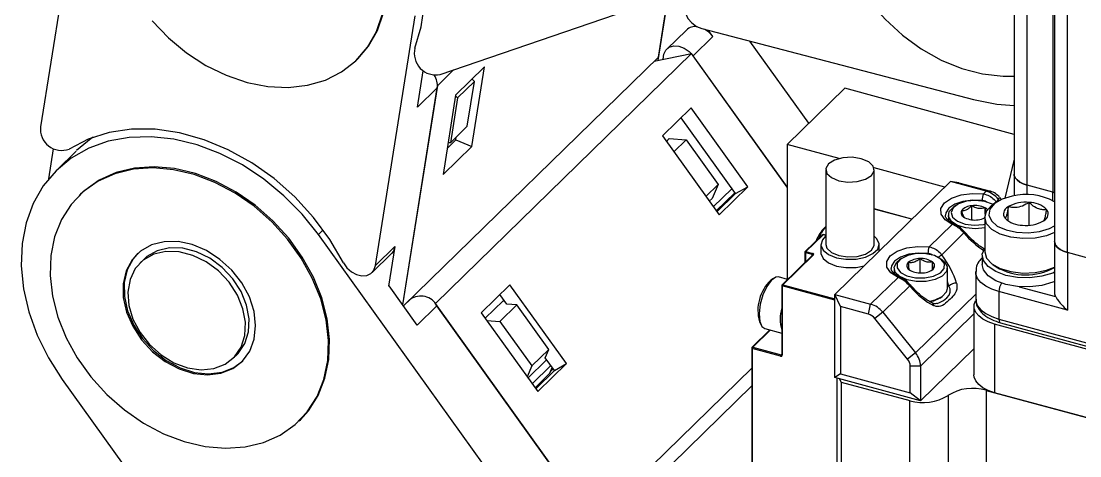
# Model space of a CAD drawing. Header units: millimetres. Extents: x 0 to 3353, y 0 to 2591.
# Drawn here: x 1698.4 to 1807.6, y 2315.1 to 2359.9 of the extents above; entities that cross this region are included whole.
import ezdxf

# ---------------------------------------------------------------- set-up
doc = ezdxf.new("R2010")
doc.units = ezdxf.units.MM
doc.header["$LTSCALE"] = 12

msp = doc.modelspace()

# ---------------------------------------------------------------- linework, layer by layer
at = {"color": 7, "linetype": 'Continuous', "lineweight": 25}
for p, q in [((1800.81, 2396.87), (1800.81, 2344.15)), ((1802.15, 2343.01), (1802.15, 2395.73)), ((1804.8, 2395.01), (1804.8, 2342.29)), ((1804.99, 2389.91), (1804.99, 2337.19)), ((1806.33, 2336.05), (1806.33, 2388.77)), ((1704.46, 2374.83), (1700.36, 2349.04)), ((1741.61, 2354.43), (1765.3, 2362.56)), ((1764.08, 2355.87), (1765.13, 2362.5)), ((1764.12, 2356.21), (1765.12, 2362.49)), ((1734.92, 2334.7), (1739.02, 2360.49)), ((1767, 2359.01), (1764.97, 2357.03)), ((1767.7, 2356.36), (1769.73, 2358.34)), ((1768.58, 2359.17), (1796.64, 2351.84)), ((1769.73, 2358.34), (1769.26, 2358.99)), ((1779.64, 2349.39), (1773.56, 2357.87)), ((1737.82, 2330.54), (1764.12, 2356.21)), ((1741.1, 2330.81), (1767.52, 2356.59)), ((1763.69, 2355.79), (1767.52, 2356.59)), ((1777.41, 2342.79), (1767.52, 2356.59)), ((1777.41, 2342.82), (1767.7, 2356.36)), ((1732.98, 2355.92), (1733.09, 2356.03)), ((1746.16, 2355.2), (1743.19, 2352.3)), ((1744.85, 2346.99), (1746.16, 2355.2)), ((1739.26, 2351.06), (1739.86, 2354.82)), ((1741.34, 2353.3), (1742.98, 2354.9)), ((1745.13, 2353.72), (1744.89, 2353.96)), ((1737.73, 2330.66), (1741.29, 2353.04)), ((1737.74, 2330.65), (1741.34, 2353.3)), ((1741.29, 2353.04), (1739.26, 2351.06)), ((1741.34, 2353.3), (1741.31, 2353.32)), ((1743.39, 2352.02), (1745.13, 2353.72)), ((1744.39, 2349.08), (1745.13, 2353.72)), ((1777.41, 2347.21), (1783.34, 2353)), ((1800.81, 2348.25), (1783.34, 2353)), ((1743.19, 2352.3), (1741.89, 2344.09)), ((1743.39, 2352.02), (1742.65, 2347.39)), ((1743.18, 2352.23), (1743.39, 2352.02)), ((1767.49, 2350.98), (1764.53, 2348.08)), ((1773.33, 2342.84), (1767.49, 2350.98)), ((1772.07, 2342.13), (1766.45, 2349.96)), ((1742.65, 2347.39), (1744.39, 2349.08)), ((1742.32, 2346.8), (1743.21, 2347.67)), ((1742.65, 2347.39), (1742.41, 2347.36)), ((1743.21, 2347.67), (1743.25, 2347.97)), ((1743.21, 2347.67), (1744.85, 2346.99)), ((1764.53, 2348.08), (1770.37, 2339.94)), ((1765.24, 2347.81), (1764.94, 2347.52)), ((1765.24, 2347.81), (1766.97, 2347.69)), ((1766.97, 2347.69), (1765.7, 2346.45)), ((1766.97, 2347.69), (1770.27, 2343.09)), ((1701.21, 2343.67), (1701.7, 2346.76)), ((1704.04, 2346.53), (1702.03, 2344.57)), ((1741.89, 2344.09), (1744.85, 2346.99)), ((1782.78, 2345.76), (1777.41, 2347.21)), ((1777.41, 2347.21), (1777.41, 2333.29)), ((1800.81, 2345.69), (1799.85, 2341.67)), ((1781.38, 2344.6), (1781.38, 2336.89)), ((1793.66, 2342.8), (1786.36, 2344.78)), ((1786.38, 2336.89), (1786.38, 2344.6)), ((1800.81, 2344.15), (1800.81, 2341.92)), ((1770.27, 2343.09), (1769, 2341.85)), ((1770.27, 2343.09), (1769.66, 2341.64)), ((1782.32, 2331.73), (1794.25, 2343.38)), ((1797.94, 2342.37), (1794.25, 2343.38)), ((1795.13, 2343.26), (1794.25, 2343.38)), ((1795.13, 2343.26), (1798.38, 2342.37)), ((1804.8, 2342.29), (1802.15, 2343.01)), ((1704.48, 2342.06), (1704.36, 2341.95)), ((1769.78, 2340.77), (1771.7, 2342.64)), ((1770.08, 2340.35), (1772, 2342.22)), ((1770.15, 2340.25), (1772.07, 2342.13)), ((1770.37, 2339.94), (1773.33, 2342.84)), ((1772.07, 2342.13), (1773.33, 2342.84)), ((1797.66, 2342.1), (1797.94, 2342.37)), ((1798.38, 2342.37), (1797.94, 2342.37)), ((1805.06, 2342.21), (1804.8, 2342.29)), ((1804.8, 2342.29), (1804.99, 2342.23)), ((1769.66, 2341.64), (1769.36, 2341.35)), ((1794.8, 2340.92), (1794.58, 2340.77)), ((1796.44, 2339.43), (1796.44, 2340.88)), ((1798.97, 2341.23), (1798.63, 2341)), ((1799.19, 2341.53), (1798.95, 2341.3)), ((1799.19, 2341.53), (1799.32, 2341.74)), ((1799.28, 2341.42), (1799.19, 2341.53)), ((1799.32, 2341.74), (1799.49, 2341.52)), ((1802.36, 2338.87), (1802.36, 2341.22)), ((1790.27, 2339.49), (1786.38, 2340.55)), ((1794.03, 2339.92), (1794.03, 2339.39)), ((1797.83, 2340.02), (1797.83, 2340.67)), ((1800.21, 2339.32), (1800.21, 2340.78)), ((1781.38, 2338.71), (1781.32, 2338.67)), ((1792.06, 2336.63), (1794.44, 2338.95)), ((1797.78, 2339.68), (1797.78, 2336.12)), ((1747.39, 2312.33), (1729.05, 2337.9)), ((1781.03, 2337.88), (1779.26, 2336.15)), ((1781.1, 2337.89), (1779.33, 2336.16)), ((1781.38, 2337.83), (1781.13, 2337.9)), ((1795.64, 2338.07), (1793.35, 2335.83)), ((1734.92, 2334.7), (1736.93, 2336.66)), ((1736.93, 2336.66), (1736.28, 2332.57)), ((1780.88, 2336.89), (1780.88, 2336.03)), ((1786.88, 2336.18), (1786.88, 2336.89)), ((1797.64, 2336.47), (1797.76, 2336.5)), ((1804.99, 2337.19), (1804.99, 2331.88)), ((1734.57, 2334), (1736.58, 2335.95)), ((1780.05, 2335.82), (1776.87, 2332.72)), ((1780.12, 2335.83), (1776.94, 2332.73)), ((1779.23, 2336.08), (1779.23, 2335.01)), ((1779.99, 2335.84), (1779.28, 2336.03)), ((1779.33, 2336.16), (1780.03, 2335.97)), ((1780.05, 2335.81), (1780.05, 2335.82)), ((1789.2, 2335.45), (1788.98, 2335.3)), ((1791.11, 2333.95), (1791.11, 2335.43)), ((1793.38, 2335.3), (1793.16, 2335.45)), ((1797.53, 2335.52), (1797.51, 2335.51)), ((1797.53, 2335.76), (1797.53, 2334.82)), ((1837.28, 2327.64), (1806.33, 2336.05)), ((1806.33, 2336.05), (1806.33, 2330.09)), ((1711.02, 2335.35), (1710.65, 2334.99)), ((1788.43, 2334.45), (1788.43, 2333.93)), ((1792.39, 2334.3), (1792.39, 2335.09)), ((1793.93, 2332.35), (1793.93, 2334.45)), ((1798.63, 2334.81), (1798.97, 2334.58)), ((1775.98, 2333.39), (1775.72, 2333.2)), ((1777.45, 2333.28), (1776.52, 2333.53)), ((1786.01, 2330.73), (1788.84, 2333.49)), ((1796.85, 2334.07), (1796.85, 2331.24)), ((1739.23, 2328.57), (1736.33, 2332.62)), ((1748.8, 2332.73), (1745.84, 2329.84)), ((1754.64, 2324.59), (1748.8, 2332.73)), ((1776.84, 2332.65), (1776.84, 2325.53)), ((1776.9, 2332.6), (1776.9, 2325.49)), ((1790.04, 2332.6), (1787.26, 2329.89)), ((1794.09, 2332.59), (1793.93, 2332.8)), ((1738.53, 2331.23), (1737.82, 2330.54)), ((1746.25, 2329.27), (1748.09, 2331.07)), ((1748.48, 2330.71), (1747.76, 2331.72)), ((1748.09, 2331.07), (1748.24, 2331.06)), ((1782.92, 2330.47), (1782.32, 2331.73)), ((1782.32, 2331.73), (1786.01, 2330.73)), ((1782.32, 2323.16), (1782.32, 2331.73)), ((1793.16, 2331.35), (1793.38, 2331.5)), ((1799.25, 2332.02), (1799.25, 2329.19)), ((1806.33, 2330.09), (1799.25, 2332.02)), ((1741.26, 2330.55), (1739.23, 2328.57)), ((1741.1, 2330.81), (1741.06, 2330.8)), ((1757.36, 2308.14), (1741.1, 2330.81)), ((1757.72, 2307.61), (1741.26, 2330.55)), ((1747.77, 2328.94), (1749.51, 2330.64)), ((1749.51, 2330.64), (1748.48, 2330.71)), ((1752.8, 2326.04), (1749.51, 2330.64)), ((1785.78, 2329.7), (1782.92, 2330.47)), ((1782.92, 2330.47), (1782.92, 2323.52)), ((1785.78, 2329.7), (1786.01, 2330.73)), ((1796.67, 2330.49), (1796.67, 2323.42)), ((1745.84, 2329.84), (1751.68, 2321.7)), ((1746.41, 2329.04), (1747.77, 2328.94)), ((1747.77, 2328.94), (1751.06, 2324.35)), ((1774.55, 2328.91), (1774.69, 2328.61)), ((1787.26, 2329.89), (1786.44, 2329.25)), ((1789.83, 2325.05), (1786.44, 2329.25)), ((1787.26, 2329.89), (1790.65, 2325.69)), ((1799.25, 2329.19), (1833.83, 2319.79)), ((1799.4, 2328.81), (1833.98, 2319.41)), ((1775.62, 2328.07), (1773.78, 2326.27)), ((1775.08, 2328.22), (1776.84, 2327.74)), ((1844.8, 2316.17), (1798.81, 2328.67)), ((1798.81, 2328.67), (1798.81, 2321.59)), ((1751.06, 2324.35), (1752.8, 2326.04)), ((1752.44, 2325.19), (1752.8, 2326.04)), ((1773.75, 2326.2), (1773.75, 2307.52)), ((1773.8, 2326.16), (1773.8, 2307.47)), ((1776.72, 2325.36), (1773.8, 2326.16)), ((1773.85, 2326.29), (1776.77, 2325.49)), ((1790.65, 2325.69), (1789.83, 2325.05)), ((1791.17, 2320.76), (1796.67, 2326.13)), ((1720.25, 2325.15), (1720.63, 2325.51)), ((1720.31, 2324.19), (1721.24, 2324.89)), ((1750.67, 2323.11), (1752.51, 2324.9)), ((1751.68, 2321.7), (1754.64, 2324.59)), ((1753.38, 2323.88), (1752.44, 2325.19)), ((1752.56, 2325.03), (1752.51, 2324.9)), ((1753.38, 2323.88), (1754.64, 2324.59)), ((1751.06, 2324.35), (1750.59, 2323.22)), ((1753.01, 2324.4), (1751.09, 2322.52)), ((1752.91, 2323.59), (1751.39, 2322.1)), ((1751.46, 2322), (1753.38, 2323.88)), ((1752.91, 2323.59), (1753.17, 2324.18)), ((1752.99, 2323.78), (1753.27, 2324.04)), ((1757.36, 2308.14), (1773.75, 2324.13)), ((1782.92, 2323.52), (1782.32, 2323.16)), ((1782.92, 2323.52), (1790.1, 2321.56)), ((1790.1, 2321.56), (1790.1, 2324.33)), ((1791.17, 2324.33), (1790.1, 2324.33)), ((1791.17, 2324.33), (1791.17, 2320.76)), ((1702.61, 2322.96), (1720.95, 2297.39)), ((1760.4, 2309.26), (1773.75, 2322.29)), ((1791.17, 2320.76), (1782.32, 2323.16)), ((1782.56, 2312.5), (1782.56, 2323.1)), ((1782.56, 2305.09), (1782.56, 2323.1)), ((1782.77, 2323.04), (1782.97, 2322.69)), ((1782.97, 2322.69), (1790.07, 2320.77)), ((1782.97, 2322.69), (1782.97, 2311.81)), ((1791.17, 2320.76), (1790.1, 2321.56)), ((1794, 2321.3), (1794, 2310.41)), ((1797.92, 2321.83), (1848.34, 2308.13)), ((1797.92, 2321.83), (1797.92, 2310.95)), ((1844.8, 2309.1), (1798.81, 2321.59)), ((1790.07, 2309.88), (1790.07, 2320.77)), ((1727.06, 2318.69), (1727.18, 2318.8))]:
    msp.add_line(p, q, dxfattribs=at)
at = {"color": 8, "linetype": 'Continuous', "lineweight": 25}
for p, q in [((1802.15, 2342.02), (1802.15, 2343.01)), ((1804.8, 2341.4), (1804.8, 2342.29)), ((1790.26, 2339.48), (1786.38, 2340.53)), ((1729.54, 2338.39), (1729.05, 2337.9)), ((1781.38, 2337.81), (1781.1, 2337.89)), ((1779.28, 2336.03), (1779.28, 2335.07)), ((1779.99, 2335.76), (1779.99, 2335.84)), ((1797.53, 2335.52), (1797.51, 2335.51)), ((1782.32, 2331.13), (1776.9, 2332.6)), ((1776.94, 2332.73), (1782.32, 2331.27)), ((1801.35, 2332.53), (1805.1, 2331.51)), ((1790.65, 2325.69), (1796.85, 2331.74)), ((1796.67, 2329.71), (1791.17, 2324.33)), ((1775.67, 2328.06), (1773.85, 2326.29)), ((1776.77, 2325.49), (1776.84, 2325.57))]:
    msp.add_line(p, q, dxfattribs=at)
at = {"color": 7, "linetype": 'Continuous', "lineweight": 25, "flags": 128}
for points in [[(1738.99, 2357.15), (1739.65, 2359.34), (1739.97, 2361.68), (1739.95, 2364.14), (1739.57, 2366.66), (1738.85, 2369.21), (1737.8, 2371.72), (1736.45, 2374.16), (1734.81, 2376.47), (1732.93, 2378.62), (1730.83, 2380.55), (1728.55, 2382.24), (1726.15, 2383.64), (1723.66, 2384.75)], [(1733.09, 2356.03), (1734.21, 2357.35), (1735.14, 2358.97), (1735.76, 2360.79), (1736.08, 2362.77), (1736.07, 2364.85), (1735.74, 2367), (1735.1, 2369.16), (1734.17, 2371.29), (1732.95, 2373.33), (1731.49, 2375.25), (1729.8, 2377), (1727.94, 2378.55), (1725.94, 2379.84), (1723.84, 2380.87), (1721.7, 2381.6), (1719.56, 2382.02), (1717.46, 2382.12), (1715.47, 2381.9), (1713.61, 2381.36), (1711.94, 2380.51), (1710.48, 2379.37), (1710.39, 2379.29)], [(1781.96, 2372.46), (1782.15, 2370.34), (1782.65, 2368.18), (1783.46, 2366.03), (1784.55, 2363.94), (1785.91, 2361.96), (1787.5, 2360.12), (1789.29, 2358.49), (1791.23, 2357.07), (1793.29, 2355.92), (1795.42, 2355.06), (1797.57, 2354.5), (1799.69, 2354.25), (1800.81, 2354.26)], [(1767.45, 2362.52), (1767.08, 2362.23), (1766.86, 2361.81), (1766.8, 2361.3), (1766.9, 2360.76), (1767.16, 2360.22), (1767.55, 2359.75), (1768.04, 2359.39), (1768.58, 2359.17)], [(1719.53, 2354.34), (1721.67, 2353.61), (1723.81, 2353.19), (1725.9, 2353.09), (1727.9, 2353.31), (1729.76, 2353.85), (1731.43, 2354.7), (1732.89, 2355.84), (1734.09, 2357.23), (1735.02, 2358.86), (1735.65, 2360.68)], [(1711.88, 2359.96), (1713.57, 2358.21), (1715.43, 2356.66), (1717.43, 2355.37), (1719.53, 2354.34)], [(1769.73, 2358.34), (1769.32, 2358.79), (1768.9, 2359.08)], [(1764.59, 2356.01), (1764.66, 2356.52), (1764.88, 2356.94), (1765.24, 2357.23), (1765.71, 2357.37), (1766.24, 2357.34), (1766.78, 2357.15), (1767.29, 2356.81), (1767.7, 2356.36)], [(1796.64, 2351.84), (1799.02, 2351.38), (1800.81, 2351.24)], [(1731.64, 2334.99), (1730.23, 2337.4), (1728.54, 2339.68), (1726.61, 2341.79), (1724.47, 2343.68), (1722.16, 2345.31), (1719.74, 2346.66), (1717.24, 2347.7), (1714.71, 2348.4), (1712.2, 2348.77), (1709.76, 2348.78), (1707.44, 2348.44), (1705.28, 2347.75), (1703.32, 2346.73)], [(1729.05, 2337.9), (1727.37, 2340), (1725.48, 2341.92), (1723.4, 2343.63), (1721.19, 2345.09), (1718.88, 2346.27), (1716.51, 2347.16), (1714.12, 2347.74), (1711.77, 2348), (1709.5, 2347.93), (1707.34, 2347.54), (1705.34, 2346.82), (1703.53, 2345.8), (1701.96, 2344.5), (1700.64, 2342.93), (1699.61, 2341.13), (1698.88, 2339.13), (1698.46, 2336.97), (1698.37, 2334.68), (1698.6, 2332.32), (1699.15, 2329.92), (1700.02, 2327.53), (1701.17, 2325.2), (1702.61, 2322.96)], [(1705.81, 2347.96), (1705.59, 2347.81), (1704.08, 2346.57)], [(1785.05, 2345.74), (1784.11, 2345.88), (1783.14, 2345.83), (1782.29, 2345.59), (1781.67, 2345.2), (1781.39, 2344.72), (1781.49, 2344.22), (1781.96, 2343.78), (1782.72, 2343.46), (1783.65, 2343.32), (1784.62, 2343.37), (1785.48, 2343.61), (1786.09, 2344), (1786.37, 2344.48), (1786.27, 2344.98), (1785.81, 2345.42), (1785.05, 2345.74)], [(1725.1, 2317.22), (1726.62, 2318.29), (1727.89, 2319.62), (1728.89, 2321.19), (1729.6, 2322.96), (1729.99, 2324.9), (1730.07, 2326.96), (1729.83, 2329.1), (1729.27, 2331.26), (1728.4, 2333.4), (1727.26, 2335.47), (1725.85, 2337.43), (1724.22, 2339.23), (1722.4, 2340.83), (1720.43, 2342.19), (1718.36, 2343.29), (1716.22, 2344.1), (1714.08, 2344.6), (1711.97, 2344.78), (1709.94, 2344.64), (1708.04, 2344.18), (1706.32, 2343.41), (1704.8, 2342.35), (1703.53, 2341.02), (1702.53, 2339.45), (1701.82, 2337.68), (1701.43, 2335.74), (1701.35, 2333.68), (1701.59, 2331.54), (1702.15, 2329.38), (1703.01, 2327.24), (1704.16, 2325.17), (1705.56, 2323.21), (1707.19, 2321.41), (1709.02, 2319.81), (1710.99, 2318.45), (1713.06, 2317.35), (1715.2, 2316.54), (1717.34, 2316.04), (1719.45, 2315.85), (1721.48, 2315.99), (1723.38, 2316.45), (1725.1, 2317.22)], [(1727.18, 2318.8), (1728.01, 2319.73), (1729.01, 2321.3), (1729.71, 2323.08), (1730.11, 2325.01), (1730.19, 2327.07), (1729.94, 2329.21), (1729.38, 2331.37), (1728.52, 2333.51), (1727.37, 2335.58), (1725.97, 2337.54), (1724.34, 2339.34), (1722.52, 2340.94), (1720.55, 2342.3), (1718.47, 2343.4), (1716.34, 2344.21), (1714.19, 2344.72), (1712.08, 2344.9), (1710.06, 2344.76), (1708.16, 2344.3), (1706.43, 2343.53), (1704.92, 2342.47), (1704.48, 2342.06)], [(1802.15, 2343.01), (1801.74, 2343.15), (1801.39, 2343.33), (1801.12, 2343.54), (1800.93, 2343.77), (1800.83, 2344.02), (1800.81, 2344.15)], [(1800.81, 2344.15), (1800.83, 2344.02), (1800.93, 2343.77), (1801.12, 2343.54), (1801.39, 2343.33), (1801.74, 2343.15), (1802.15, 2343.01)], [(1794.44, 2338.95), (1793.69, 2339.42), (1793.29, 2340), (1793.27, 2340.6), (1793.64, 2341.18), (1794.36, 2341.66), (1795.34, 2342), (1796.48, 2342.15), (1797.66, 2342.1)], [(1798.63, 2341), (1798.58, 2341.03), (1797.79, 2341.32), (1796.84, 2341.43), (1795.89, 2341.34), (1795.08, 2341.08), (1794.52, 2340.67), (1794.31, 2340.19), (1794.47, 2339.7), (1794.98, 2339.28), (1795.77, 2338.99), (1796.71, 2338.88), (1797.67, 2338.96), (1797.78, 2338.99)], [(1804.99, 2338.11), (1804.17, 2337.79), (1802.99, 2337.55), (1801.73, 2337.5), (1800.49, 2337.64), (1799.39, 2337.96), (1798.53, 2338.44), (1797.97, 2339.03), (1797.78, 2339.67), (1797.96, 2340.32), (1798.5, 2340.91), (1798.63, 2341)], [(1800.61, 2341.88), (1799.58, 2341.56), (1798.79, 2341.1), (1798.32, 2340.53), (1798.21, 2339.92), (1798.47, 2339.32), (1799.08, 2338.79), (1799.98, 2338.38), (1801.08, 2338.14), (1802.28, 2338.08), (1803.44, 2338.22), (1804.47, 2338.53), (1804.99, 2338.8)], [(1797.78, 2338.6), (1796.83, 2338.5), (1795.84, 2338.59), (1794.97, 2338.85), (1794.34, 2339.26), (1794.05, 2339.76), (1794.12, 2340.28), (1794.55, 2340.75), (1794.58, 2340.77)], [(1795.4, 2340.37), (1795.35, 2340.27), (1795.34, 2340.17), (1795.34, 2340.08), (1795.38, 2339.98), (1795.43, 2339.89), (1795.51, 2339.8), (1795.61, 2339.72), (1795.73, 2339.64)], [(1800.21, 2340.78), (1800.04, 2340.65), (1799.9, 2340.52), (1799.8, 2340.37), (1799.74, 2340.22), (1799.72, 2340.06), (1799.73, 2339.91), (1799.79, 2339.75), (1799.88, 2339.61)], [(1803.84, 2339.31), (1804.01, 2339.44), (1804.15, 2339.58), (1804.25, 2339.72), (1804.31, 2339.88), (1804.33, 2340.03), (1804.32, 2340.19), (1804.26, 2340.34), (1804.17, 2340.49)], [(1781.37, 2337.73), (1781.03, 2337.36), (1780.88, 2336.83), (1781.1, 2336.3), (1781.66, 2335.85), (1782.48, 2335.52), (1783.47, 2335.36), (1784.52, 2335.38), (1785.48, 2335.58), (1786.25, 2335.94), (1786.74, 2336.41), (1786.88, 2336.94), (1786.66, 2337.47), (1786.38, 2337.74)], [(1795.64, 2338.07), (1795.68, 2338.11), (1795.71, 2338.15), (1795.71, 2338.17), (1795.71, 2338.18)], [(1720.19, 2324.07), (1721.2, 2324.85), (1721.95, 2325.88), (1722.41, 2327.12), (1722.56, 2328.51), (1722.39, 2329.98), (1721.91, 2331.47), (1721.13, 2332.91), (1720.1, 2334.22), (1718.87, 2335.35), (1717.49, 2336.25), (1716.02, 2336.87), (1714.55, 2337.18), (1713.12, 2337.17), (1711.82, 2336.84), (1710.69, 2336.21), (1709.81, 2335.3), (1709.2, 2334.16), (1708.89, 2332.84), (1708.9, 2331.4), (1709.23, 2329.91), (1709.87, 2328.44), (1710.77, 2327.05), (1711.91, 2325.82), (1713.22, 2324.8), (1714.66, 2324.04), (1716.14, 2323.57), (1717.6, 2323.42), (1718.97, 2323.59), (1720.19, 2324.07)], [(1720.63, 2325.51), (1720.75, 2325.64), (1721.44, 2326.65), (1721.83, 2327.86), (1721.89, 2329.21), (1721.63, 2330.63), (1721.05, 2332.03), (1720.19, 2333.35), (1719.09, 2334.51), (1717.82, 2335.46), (1716.45, 2336.13), (1715.03, 2336.49), (1713.67, 2336.53), (1712.41, 2336.24), (1711.34, 2335.63), (1711.02, 2335.35)], [(1736.93, 2336.66), (1736.77, 2336.2), (1736.58, 2335.95)], [(1781.38, 2336.89), (1781.49, 2336.51), (1781.96, 2336.06), (1782.72, 2335.75), (1783.65, 2335.6), (1784.62, 2335.66), (1785.48, 2335.89), (1786.09, 2336.29), (1786.37, 2336.77), (1786.38, 2336.89)], [(1788.84, 2333.49), (1788.09, 2333.96), (1787.69, 2334.53), (1787.67, 2335.14), (1788.04, 2335.71), (1788.76, 2336.2), (1789.74, 2336.53), (1790.88, 2336.68), (1792.06, 2336.63)], [(1803.69, 2333.61), (1802.45, 2333.45), (1801.17, 2333.49), (1799.96, 2333.7), (1798.92, 2334.09), (1798.13, 2334.6), (1797.65, 2335.22), (1797.53, 2335.87), (1797.78, 2336.52), (1797.78, 2336.52)], [(1806.33, 2336.05), (1805.92, 2336.19), (1805.57, 2336.37), (1805.29, 2336.58), (1805.1, 2336.81), (1805.01, 2337.06), (1804.99, 2337.19)], [(1804.99, 2337.19), (1805.01, 2337.06), (1805.1, 2336.81), (1805.29, 2336.58), (1805.57, 2336.37), (1805.92, 2336.19), (1806.33, 2336.05)], [(1710.41, 2335.98), (1709.92, 2335.42), (1709.31, 2334.27), (1709.01, 2332.95), (1709.02, 2331.51), (1709.35, 2330.02), (1709.98, 2328.55), (1710.89, 2327.17), (1712.03, 2325.94), (1713.34, 2324.92), (1714.77, 2324.16), (1716.25, 2323.69), (1717.71, 2323.53), (1719.09, 2323.7), (1720.31, 2324.19)], [(1719.43, 2324.53), (1720.38, 2325.28), (1721.07, 2326.28), (1721.45, 2327.5), (1721.52, 2328.85), (1721.25, 2330.26), (1720.67, 2331.67), (1719.82, 2332.99), (1718.72, 2334.15), (1717.45, 2335.09), (1716.07, 2335.76), (1714.66, 2336.13), (1713.29, 2336.16), (1712.04, 2335.87), (1710.97, 2335.27), (1710.14, 2334.39), (1709.6, 2333.27), (1709.38, 2331.98), (1709.48, 2330.59), (1709.9, 2329.17), (1710.63, 2327.79), (1711.61, 2326.55), (1712.8, 2325.49), (1714.13, 2324.67), (1715.54, 2324.15), (1716.94, 2323.95), (1718.26, 2324.08), (1719.43, 2324.53)], [(1780.12, 2335.83), (1780.13, 2335.85), (1780.14, 2335.87), (1780.14, 2335.89), (1780.13, 2335.91), (1780.12, 2335.93), (1780.09, 2335.94), (1780.07, 2335.96), (1780.03, 2335.97)], [(1780.88, 2336.03), (1780.88, 2335.97), (1781.1, 2335.45), (1781.66, 2334.99), (1782.48, 2334.66), (1783.47, 2334.5), (1784.52, 2334.52), (1785.34, 2334.68)], [(1792.51, 2333.62), (1793.21, 2333.96), (1793.6, 2334.42), (1793.62, 2334.91), (1793.26, 2335.38), (1792.59, 2335.73), (1791.71, 2335.93), (1790.74, 2335.94), (1789.84, 2335.76), (1789.15, 2335.42), (1788.76, 2334.96), (1788.74, 2334.46), (1789.09, 2334), (1789.76, 2333.64), (1790.65, 2333.44), (1791.61, 2333.43), (1792.51, 2333.62)], [(1797.78, 2336.12), (1797.78, 2336.11), (1797.97, 2335.47), (1798.53, 2334.88), (1799.39, 2334.41), (1800.49, 2334.08), (1801.73, 2333.94), (1802.99, 2333.99), (1804.17, 2334.24), (1804.99, 2334.56)], [(1731.64, 2334.99), (1731.98, 2334.48), (1732.44, 2334.07), (1732.96, 2333.78), (1733.5, 2333.65), (1734.02, 2333.69), (1734.45, 2333.89), (1734.76, 2334.24), (1734.92, 2334.7)], [(1792.66, 2333.26), (1791.73, 2333.06), (1790.71, 2333.06), (1789.77, 2333.24), (1789.01, 2333.58), (1788.55, 2334.04), (1788.44, 2334.56), (1788.7, 2335.07), (1788.98, 2335.3)], [(1793.38, 2335.3), (1793.62, 2335.1), (1793.91, 2334.6), (1793.84, 2334.09), (1793.4, 2333.62), (1792.66, 2333.26)], [(1803.69, 2332.66), (1802.45, 2332.51), (1801.17, 2332.54), (1799.96, 2332.76), (1798.92, 2333.14), (1798.13, 2333.66), (1797.65, 2334.27), (1797.53, 2334.82)], [(1776.52, 2333.53), (1776.22, 2333.51), (1775.75, 2333.18), (1775.29, 2332.54), (1774.9, 2331.68), (1774.63, 2330.71), (1774.52, 2329.75), (1774.58, 2328.95), (1774.8, 2328.41), (1775.08, 2328.22)], [(1804.99, 2334.02), (1804.8, 2333.94), (1803.69, 2333.61)], [(1790.11, 2332.71), (1790.11, 2332.7), (1790.1, 2332.68), (1790.08, 2332.65), (1790.04, 2332.6)], [(1792.06, 2331.01), (1792.66, 2331.16), (1793.4, 2331.52), (1793.84, 2331.99), (1793.93, 2332.35)], [(1792.87, 2330.81), (1793.12, 2330.9), (1793.54, 2331.12), (1793.88, 2331.38), (1794.1, 2331.67), (1794.22, 2331.98), (1794.21, 2332.29), (1794.09, 2332.59)], [(1804.99, 2333.07), (1804.8, 2332.99), (1803.69, 2332.66)], [(1793.16, 2331.35), (1792.51, 2331.04), (1792.16, 2330.95)], [(1798.81, 2328.67), (1798.15, 2328.89), (1797.6, 2329.17), (1797.16, 2329.51), (1796.85, 2329.88), (1796.7, 2330.28), (1796.69, 2330.68), (1796.83, 2331.06)], [(1798.81, 2321.59), (1798.15, 2321.82), (1797.6, 2322.1), (1797.16, 2322.44), (1796.85, 2322.81), (1796.7, 2323.2), (1796.67, 2323.42)]]:
    msp.add_lwpolyline(points, dxfattribs=at)
at = {"color": 8, "linetype": 'Continuous', "lineweight": 25, "flags": 128}
for points in [[(1797.53, 2341.42), (1796.52, 2341.46), (1795.54, 2341.33), (1794.7, 2341.05), (1794.08, 2340.63), (1793.76, 2340.14), (1793.73, 2339.9)], [(1779.23, 2336.08), (1779.23, 2336.07), (1779.23, 2336.06), (1779.24, 2336.05), (1779.25, 2336.04), (1779.26, 2336.04), (1779.28, 2336.03)], [(1791.93, 2335.95), (1790.92, 2336), (1789.94, 2335.87), (1789.1, 2335.58), (1788.48, 2335.16), (1788.16, 2334.67), (1788.13, 2334.43)], [(1799.25, 2332.02), (1798.51, 2332.27), (1797.89, 2332.59), (1797.39, 2332.96), (1797.05, 2333.38), (1796.87, 2333.83), (1796.85, 2334.08)], [(1776.84, 2332.65), (1776.84, 2332.64), (1776.85, 2332.63), (1776.86, 2332.62), (1776.87, 2332.61), (1776.88, 2332.61), (1776.9, 2332.6)], [(1796.85, 2331.24), (1796.87, 2331), (1797.05, 2330.55), (1797.39, 2330.14), (1797.89, 2329.76), (1798.51, 2329.44), (1799.25, 2329.19)], [(1799.25, 2329.19), (1799.26, 2329.07), (1799.28, 2328.97), (1799.31, 2328.89), (1799.35, 2328.83), (1799.4, 2328.81)], [(1773.75, 2326.2), (1773.75, 2326.2), (1773.75, 2326.19), (1773.76, 2326.18), (1773.77, 2326.17), (1773.78, 2326.16), (1773.8, 2326.16)], [(1776.84, 2325.53), (1776.84, 2325.53), (1776.85, 2325.52), (1776.86, 2325.51), (1776.87, 2325.5), (1776.88, 2325.49), (1776.9, 2325.49)]]:
    msp.add_lwpolyline(points, dxfattribs=at)
at = {"color": 7, "linetype": 'Continuous', "lineweight": 25}
for centre, radius, start, end in [((1767.91, 2358.02), 1.35, 80.9798, 132.4551), ((1741.15, 2356.6), 2.22, 165.7566, 281.9874), ((1739.28, 2353.27), 2.03, 353.4319, 32.426), ((1702.54, 2348.78), 2.19, 173.3027, 290.8983), ((1799.35, 2341.44), 1.82, 158.716, 180.6054), ((1797.25, 2340), 2.48, 38.331, 73.7698), ((1797.86, 2340.59), 1.86, 38.331, 73.7698), ((1802.04, 2335.91), 6.14, 61.2688, 103.4971), ((1796.48, 2339.47), 1.41, 91.6057, 140.4772), ((1796.79, 2338.49), 2.41, 64.4468, 98.1967), ((1801.98, 2337.64), 3.61, 83.9367, 119.2768), ((1802.36, 2338.63), 2.59, 45.7135, 90.0782), ((1797.38, 2339.8), 0.976, 44.6412, 62.6029), ((1783.51, 2336.22), 3.28, 131.7301, 161.5853), ((1784.01, 2336.21), 3.61, 136.6616, 159.0849), ((1796.77, 2341.82), 2.41, 244.4468, 278.1967), ((1796.91, 2341.45), 2.02, 275.9284, 295.3972), ((1801.69, 2341.46), 2.59, 225.7135, 270.0782), ((1802.07, 2342.46), 3.61, 263.9367, 299.2768), ((1781.1, 2337.81), 0.1, 74.7955, 134.305), ((1793.75, 2335.97), 1.82, 158.716, 180.6054), ((1779.33, 2336.08), 0.1, 134.305, 180), ((1779.48, 2336.03), 0.204, 140.5129, 180.3434), ((1780.19, 2335.84), 0.204, 140.5129, 180.3434), ((1779.98, 2335.77), 0.0729, 33.0919, 81.2074), ((1780.09, 2335.76), 0.0715, 71.5838, 131.3262), ((1791.05, 2333.58), 1.85, 88.003, 128.4981), ((1791.25, 2333.38), 2.05, 56.2401, 93.9013), ((1790.21, 2334.68), 0.464, 131.5694, 238.6239), ((1791.11, 2336), 2.05, 236.2401, 273.9013), ((1791.31, 2335.79), 1.85, 268.003, 308.4981), ((1792.15, 2334.69), 0.464, 311.5694, 58.6239), ((1802.03, 2339.74), 6, 239.301, 299.5579), ((1778.66, 2330.1), 4.28, 133.4349, 196.1561), ((1776.94, 2332.65), 0.1, 134.305, 180), ((1777.1, 2332.6), 0.204, 140.5129, 180.3434), ((1794.78, 2331.95), 0.94, 83.9092, 137.1802), ((1739.59, 2329.66), 1.9, 28.1385, 124.1544), ((1805.72, 2331.88), 0.731, 180.6506, 210.9918), ((1780.82, 2329.19), 4.14, 163.9398, 196.0602), ((1785.32, 2328.35), 2.48, 38.331, 73.7698), ((1785.41, 2328.44), 1.31, 38.331, 73.7698), ((1773.85, 2326.2), 0.1, 134.305, 180), ((1774.01, 2326.16), 0.204, 140.5129, 180.3434), ((1788.96, 2324.27), 2.21, 1.7826, 40.1217), ((1776.77, 2325.48), 0.13, 248.8623, 0.9223), ((1776.92, 2325.36), 0.204, 140.5129, 180.3434), ((1788.93, 2324.3), 1.17, 1.7826, 40.1217), ((1791.44, 2325.37), 4.81, 253.3961, 302.0913), ((1796.55, 2317.23), 4.81, 73.3961, 122.0913)]:
    msp.add_arc(centre, radius, start, end, dxfattribs=at)
at = {"color": 8, "linetype": 'Continuous', "lineweight": 25}
for centre, radius, start, end in [((1793.84, 2347.45), 8, 306.5398, 309.7558), ((1794.56, 2338.78), 0.216, 65.0631, 125.9277), ((1781.08, 2337.82), 0.0715, 71.5838, 131.3262), ((1781.12, 2337.88), 0.027, 80.7318, 143.9675), ((1779.3, 2336.09), 0.0715, 71.5838, 131.3262), ((1788.1, 2342.16), 8.22, 306.5839, 309.7117), ((1788.96, 2333.31), 0.216, 65.0631, 125.9277), ((1776.92, 2332.66), 0.0715, 71.5838, 131.3262), ((1800.92, 2332), 1.67, 147.4469, 179.3225), ((1792.3, 2330.63), 0.223, 348.0457, 56.8541), ((1773.83, 2326.22), 0.0715, 71.5838, 131.3262), ((1776.79, 2325.56), 0.0705, 251.1151, 311.9438)]:
    msp.add_arc(centre, radius, start, end, dxfattribs=at)
for centre, major_axis, ratio, start_param, end_param in [((1797.09, 2339.94), (-3.04, 3.98), 0.459461, 1.691864, 2.27026), ((1791.18, 2334.25), (-2.58, 3.87), 0.421426, 4.013209, 4.15373)]:
    msp.add_ellipse(centre, major_axis=major_axis, ratio=ratio, start_param=start_param, end_param=end_param, dxfattribs=at)
at = {"color": 7, "linetype": 'Continuous', "lineweight": 25}
for start_param, end_param in [(3.989476, 4.702527), (1.691864, 2.404915)]:
    msp.add_ellipse((1791.49, 2334.47), major_axis=(-3.04, 3.98), ratio=0.459461, start_param=start_param, end_param=end_param, dxfattribs=at)
for points, knots in [([(1797.66, 2342.1), (1797.86, 2342.05), (1798.25, 2341.94), (1798.68, 2341.62), (1798.88, 2341.38), (1798.95, 2341.3)], [0, 0, 0, 0, 0.399824, 0.802055, 1, 1, 1, 1]), ([(1796.44, 2340.88), (1796.38, 2340.82), (1796.22, 2340.64), (1795.91, 2340.42), (1795.61, 2340.35), (1795.45, 2340.36), (1795.4, 2340.37)], [0, 0, 0, 0, 0.180942, 0.506293, 0.843975, 1, 1, 1, 1]), ([(1797.83, 2340.67), (1797.63, 2340.62), (1797.29, 2340.55), (1796.8, 2340.68), (1796.55, 2340.82), (1796.44, 2340.88)], [0, 0, 0, 0, 0.439112, 0.751363, 1, 1, 1, 1]), ([(1802.36, 2341.22), (1802.25, 2341.16), (1801.92, 2340.94), (1801.31, 2340.7), (1800.68, 2340.68), (1800.33, 2340.76), (1800.21, 2340.78)], [0, 0, 0, 0, 0.156025, 0.493707, 0.819058, 1, 1, 1, 1]), ([(1804.17, 2340.49), (1804.05, 2340.48), (1803.79, 2340.45), (1803.32, 2340.54), (1802.82, 2340.8), (1802.5, 2341.09), (1802.36, 2341.22)], [0, 0, 0, 0, 0.216453, 0.440306, 0.751896, 1, 1, 1, 1]), ([(1794.64, 2338.98), (1794.53, 2339.04), (1794.2, 2339.2), (1793.86, 2339.52), (1793.72, 2339.76), (1793.74, 2339.88), (1793.75, 2339.91)], [0, 0, 0, 0, 0.183718, 0.529534, 0.875243, 1, 1, 1, 1]), ([(1795.4, 2340.37), (1795.44, 2340.19), (1795.53, 2339.89), (1795.65, 2339.68), (1795.71, 2339.66), (1795.73, 2339.64)], [0, 0, 0, 0, 0.439112, 0.751363, 1, 1, 1, 1]), ([(1797.97, 2340.2), (1797.95, 2340.26), (1797.9, 2340.38), (1797.85, 2340.56), (1797.83, 2340.67)], [0, 0, 0, 0, 0.435479, 1, 1, 1, 1]), ([(1800.21, 2340.78), (1800.19, 2340.64), (1800.14, 2340.35), (1800.06, 2339.94), (1799.97, 2339.68), (1799.91, 2339.63), (1799.88, 2339.61)], [0, 0, 0, 0, 0.216453, 0.440306, 0.751896, 1, 1, 1, 1]), ([(1803.84, 2339.31), (1803.86, 2339.33), (1803.91, 2339.37), (1803.99, 2339.57), (1804.09, 2339.96), (1804.14, 2340.32), (1804.17, 2340.49)], [0, 0, 0, 0, 0.216453, 0.440306, 0.751896, 1, 1, 1, 1]), ([(1795.64, 2338.07), (1795.5, 2338.23), (1795.2, 2338.54), (1794.76, 2338.81), (1794.51, 2338.92), (1794.44, 2338.95)], [0, 0, 0, 0, 0.40851, 0.816547, 1, 1, 1, 1]), ([(1795.7, 2338.17), (1795.66, 2338.23), (1795.46, 2338.47), (1795.08, 2338.77), (1794.77, 2338.91), (1794.65, 2338.96)], [0, 0, 0, 0, 0.157493, 0.678279, 1, 1, 1, 1]), ([(1799.88, 2339.61), (1800, 2339.49), (1800.16, 2339.34), (1800.33, 2339.23), (1800.37, 2339.21)], [0, 0, 0, 0, 0.779894, 1, 1, 1, 1]), ([(1797.78, 2336.42), (1797.71, 2336.46), (1797.33, 2336.66), (1796.6, 2337.22), (1796.02, 2337.85), (1795.71, 2338.18)], [0, 0, 0, 0, 0.095451, 0.522735, 1, 1, 1, 1]), ([(1792.06, 2336.63), (1792.26, 2336.58), (1792.65, 2336.47), (1793.08, 2336.15), (1793.28, 2335.91), (1793.35, 2335.83)], [0, 0, 0, 0, 0.399824, 0.802055, 1, 1, 1, 1]), ([(1791.11, 2335.43), (1791.04, 2335.38), (1790.85, 2335.22), (1790.49, 2335.03), (1790.15, 2334.99), (1789.96, 2335.02), (1789.9, 2335.03)], [0, 0, 0, 0, 0.180942, 0.506293, 0.843975, 1, 1, 1, 1]), ([(1792.39, 2335.09), (1792.21, 2335.07), (1791.9, 2335.02), (1791.44, 2335.2), (1791.21, 2335.36), (1791.11, 2335.43)], [0, 0, 0, 0, 0.439112, 0.751363, 1, 1, 1, 1]), ([(1797.51, 2335.51), (1797.4, 2335.38), (1797.12, 2335.07), (1796.86, 2334.58), (1796.89, 2334.21), (1796.89, 2334.09)], [0, 0, 0, 0, 0.308403, 0.767587, 1, 1, 1, 1]), ([(1789.04, 2333.51), (1788.93, 2333.57), (1788.6, 2333.73), (1788.26, 2334.05), (1788.12, 2334.29), (1788.14, 2334.41), (1788.15, 2334.44)], [0, 0, 0, 0, 0.183718, 0.529534, 0.875243, 1, 1, 1, 1]), ([(1789.9, 2335.03), (1789.91, 2334.85), (1789.92, 2334.54), (1789.95, 2334.33), (1789.96, 2334.3), (1789.96, 2334.29)], [0, 0, 0, 0, 0.439112, 0.7513633, 1, 1, 1, 1]), ([(1792.25, 2334.18), (1792.25, 2334.18), (1792.32, 2334.22), (1792.39, 2334.29), (1792.46, 2334.35)], [0, 0, 0, 0, 0.021673, 1, 1, 1, 1]), ([(1792.46, 2334.35), (1792.45, 2334.38), (1792.44, 2334.44), (1792.41, 2334.76), (1792.4, 2334.99), (1792.39, 2335.09)], [0, 0, 0, 0, 0.439112, 0.7513633, 1, 1, 1, 1]), ([(1790.04, 2332.6), (1789.9, 2332.76), (1789.6, 2333.07), (1789.16, 2333.35), (1788.91, 2333.45), (1788.84, 2333.49)], [0, 0, 0, 0, 0.40851, 0.816547, 1, 1, 1, 1]), ([(1790.1, 2332.71), (1790.06, 2332.76), (1789.86, 2333), (1789.48, 2333.3), (1789.17, 2333.44), (1789.05, 2333.49)], [0, 0, 0, 0, 0.157491, 0.678279, 1, 1, 1, 1]), ([(1792.42, 2330.82), (1792.27, 2330.9), (1791.81, 2331.14), (1791, 2331.75), (1790.42, 2332.38), (1790.11, 2332.71)], [0, 0, 0, 0, 0.187194, 0.571142, 1, 1, 1, 1]), ([(1794.88, 2332.89), (1794.88, 2332.88), (1794.91, 2332.76), (1794.94, 2332.46), (1794.84, 2331.97), (1794.46, 2331.47), (1793.91, 2330.96), (1793.43, 2330.53), (1792.94, 2330.47), (1792.69, 2330.51), (1792.55, 2330.57), (1792.52, 2330.58)], [0, 0, 0, 0, 0.001408, 0.07521, 0.186182, 0.361053, 0.590913, 0.822845, 0.899436, 0.976352, 1, 1, 1, 1]), ([(1796.89, 2331.25), (1796.89, 2331.12), (1796.86, 2330.73), (1797.17, 2330.15), (1797.72, 2329.57), (1798.47, 2329.11), (1799.1, 2328.9), (1799.4, 2328.81)], [0, 0, 0, 0, 0.118538, 0.330327, 0.545678, 0.781787, 1, 1, 1, 1]), ([(1805.1, 2331.51), (1805.15, 2331.41), (1805.3, 2331.18), (1805.7, 2330.66), (1806.09, 2330.28), (1806.32, 2330.1), (1806.33, 2330.09)], [0, 0, 0, 0, 0.232804, 0.579612, 0.995323, 1, 1, 1, 1]), ([(1792.85, 2330.82), (1792.83, 2330.81), (1792.74, 2330.74), (1792.61, 2330.75), (1792.46, 2330.8), (1792.42, 2330.82)], [0, 0, 0, 0, 0.1655416, 0.7548749, 1, 1, 1, 1]), ([(1776.84, 2325.53), (1776.84, 2325.52), (1776.84, 2325.51), (1776.84, 2325.51), (1776.84, 2325.51)], [0, 0, 0, 0, 0.579993, 1, 1, 1, 1])]:
    msp.add_open_spline(points, degree=3, knots=knots, dxfattribs=at)
at = {"color": 8, "linetype": 'Continuous', "lineweight": 25}
for points, knots in [([(1797.98, 2341.24), (1797.96, 2341.26), (1797.83, 2341.37), (1797.67, 2341.4), (1797.53, 2341.42)], [0, 0, 0, 0, 0.160128, 1, 1, 1, 1]), ([(1792.36, 2335.79), (1792.34, 2335.8), (1792.23, 2335.9), (1792.07, 2335.93), (1791.93, 2335.95)], [0, 0, 0, 0, 0.1151395, 1, 1, 1, 1])]:
    msp.add_open_spline(points, degree=3, knots=knots, dxfattribs=at)

doc.saveas('drawing.dxf')
